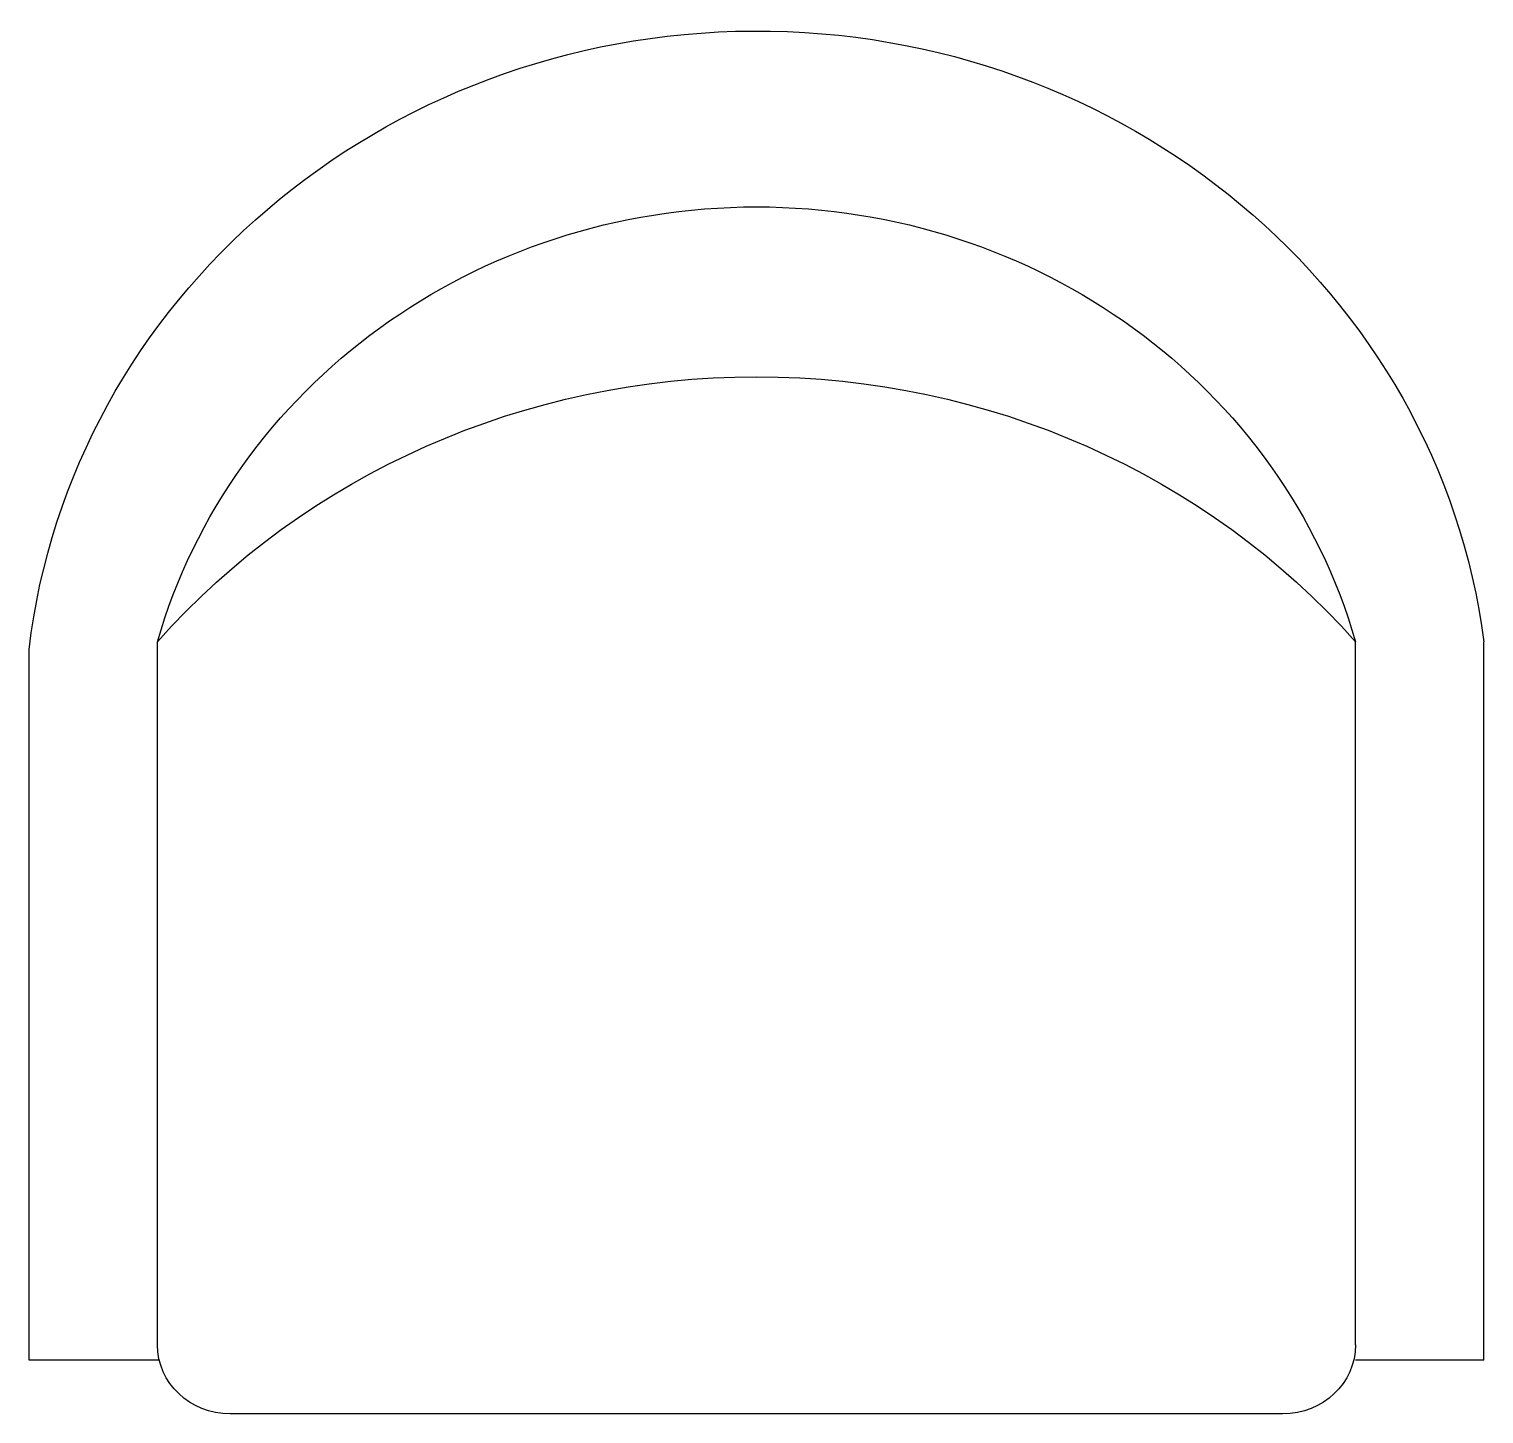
# Model space of a CAD drawing. Header units: millimetres. Extents: x -32.4 to 32.4, y 0 to 61.7.
import ezdxf

# ---------------------------------------------------------------- set-up
doc = ezdxf.new("R2010")
doc.units = ezdxf.units.MM

msp = doc.modelspace()

# ---------------------------------------------------------------- linework, layer by layer
for p, q in [((-26.681, 3.08), (-26.681, 34.391)), ((26.681, 3.08), (26.681, 34.391)), ((32.398, 2.4), (32.398, 34.391)), ((-32.398, 2.4), (-32.398, 34.054)), ((-26.626, 2.4), (-32.398, 2.4)), ((32.398, 2.4), (26.681, 2.4)), ((23.441, 0), (-23.441, 0))]:
    msp.add_line(p, q)
at = {"extrusion": (0, 0, -1)}
for centre, major_axis, start_param, end_param in [((0.021, 30.585), (-32.624, 0), 0.112104, 3.018556), ((0, 27.476), (27.655, 0), 3.407738, 6.01704), ((0, 13.051), (34.868, 0), 3.841044, 5.583734), ((-23.441, 3.08), (-3.24, 0), 4.712389, 6.283185), ((23.441, 3.08), (-3.24, 0), 3.141593, 4.712389)]:
    msp.add_ellipse(centre, major_axis=major_axis, ratio=0.950617, start_param=start_param, end_param=end_param, dxfattribs=at)

doc.saveas('drawing.dxf')
